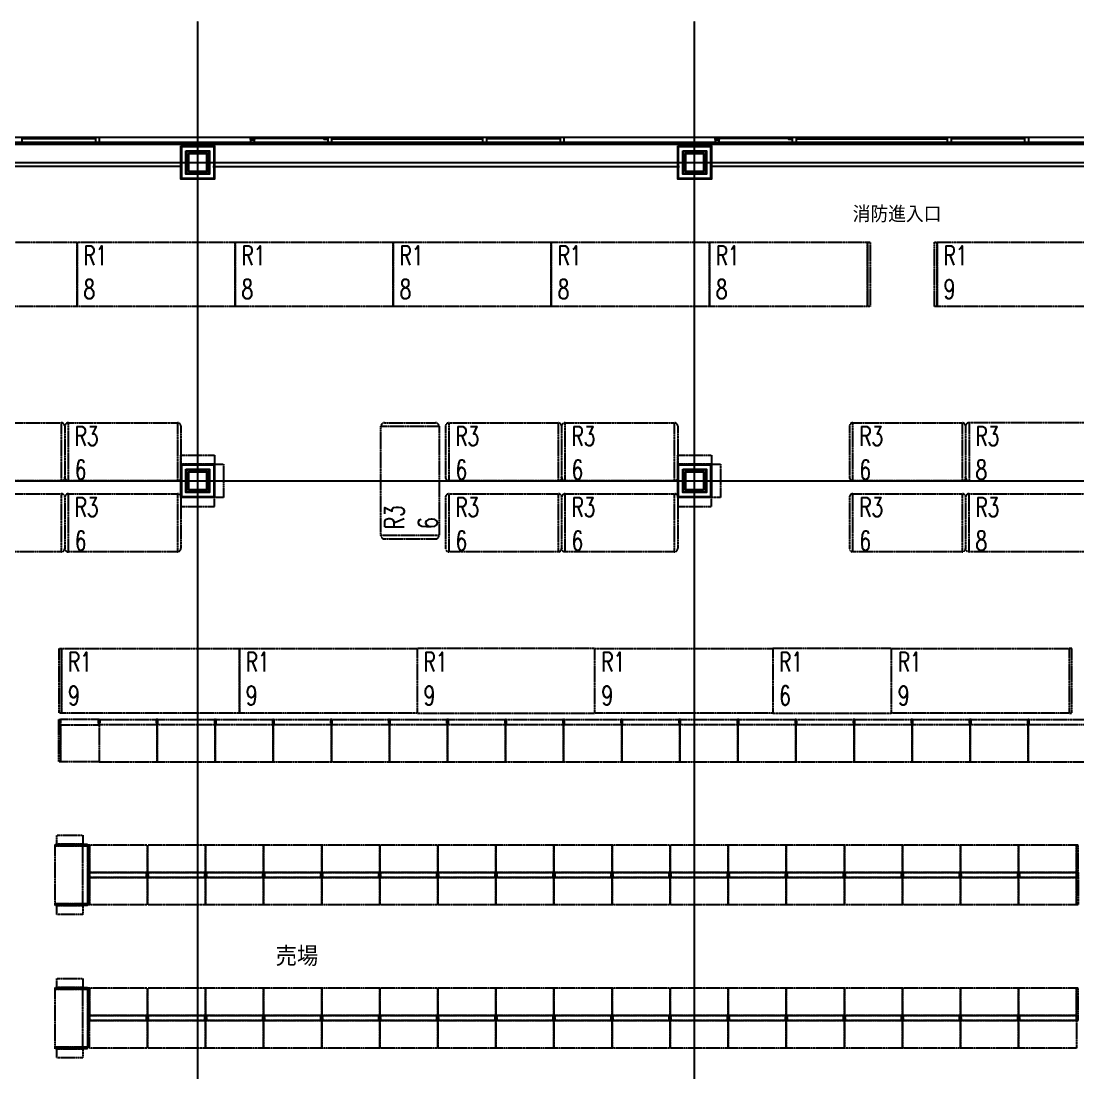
# Model space of a CAD drawing. Header units: millimetres. Extents: x 0 to 84100, y 0 to 59400.
# Drawn here: x 43178 to 59555, y 30149 to 46450 of the extents above; entities that cross this region are included whole.
import ezdxf
from ezdxf.enums import TextEntityAlignment as Align

# ---------------------------------------------------------------- set-up
doc = ezdxf.new("R2010")
doc.units = ezdxf.units.MM
doc.header["$LTSCALE"] = 0.2
doc.linetypes.add('CENTER', pattern=[50.8, 31.75, -6.35, 6.35, -6.35])
doc.linetypes.add('HIDDEN', pattern=[9.525, 6.35, -3.175])
doc.layers.get('Defpoints').update_dxf_attribs({"color": 5})
for name, color, linetype in [('A_什器', 9, 'HIDDEN'), ('A_室名', 8, 'Continuous'), ('A_建築', 8, 'Continuous')]:
    doc.layers.add(name, color=color, linetype=linetype)
doc.layers.add('A_通芯', color=8, linetype='CENTER', plot=False)
doc.styles.get("Standard").update_dxf_attribs({"font": 'simplex.shx', "width": 0.8, "bigfont": 'extfont2.shx'})

msp = doc.modelspace()

# ---------------------------------------------------------------- linework, layer by layer
at = {"layer": 'A_什器'}
for p, q in [((43854.78, 40170), (43854.78, 39380)), ((43854.78, 40170), (43854.78, 39380)), ((45654.78, 40170), (45654.78, 39380)), ((48809.78, 40225), (49599.78, 40225)), ((49754.78, 40170), (49754.78, 39380)), ((51554.78, 40170), (51554.78, 39380)), ((51554.78, 40170), (51554.78, 39380)), ((53354.78, 40170), (53354.78, 39380)), ((56014.8, 40170), (56014.8, 39380)), ((57814.8, 40170), (57814.8, 39380)), ((57814.8, 40170), (57814.8, 39380)), ((43854.78, 39070), (43854.78, 38280)), ((43854.78, 39070), (43854.78, 38280)), ((45654.78, 39070), (45654.78, 38280)), ((49754.78, 39070), (49754.78, 38280)), ((51554.78, 39070), (51554.78, 38280)), ((51554.78, 39070), (51554.78, 38280)), ((53354.78, 39070), (53354.78, 38280)), ((56014.8, 39070), (56014.8, 38280)), ((57814.8, 39070), (57814.8, 38280)), ((57814.8, 39070), (57814.8, 38280)), ((48809.78, 38425), (49599.78, 38425))]:
    msp.add_line(p, q, dxfattribs=at)
for points in [[(41594.75, 43025.05), (44044.75, 43025.05), (44044.75, 42025.05), (41594.75, 42025.05)], [(44044.75, 43025.05), (46494.75, 43025.05), (46494.75, 42025.05), (44044.75, 42025.05)], [(46494.75, 43025.05), (48944.75, 43025.05), (48944.75, 42025.05), (46494.75, 42025.05)], [(48944.75, 43025.05), (51394.75, 43025.05), (51394.75, 42025.05), (48944.75, 42025.05)], [(51394.75, 43025.05), (53844.75, 43025.05), (53844.75, 42025.05), (51394.75, 42025.05)], [(53844.75, 43025.05), (56294.75, 43025.05), (56294.75, 42025.05), (53844.75, 42025.05)], [(56294.75, 43025.05), (56334.75, 43025.05), (56334.75, 42025.05), (56294.75, 42025.05)], [(57334.75, 43025.05), (57374.75, 43025.05), (57374.75, 42025.05), (57334.75, 42025.05)], [(57374.75, 43025.05), (60175.71, 43025.05), (60175.71, 42025.05), (57374.75, 42025.05)], [(42109.78, 40225), (43799.78, 40225), (43799.78, 39325), (42109.78, 39325)], [(43909.78, 40225), (45599.78, 40225), (45599.78, 39325), (43909.78, 39325)], [(48754.78, 38480), (48754.78, 40170), (49654.78, 40170), (49654.78, 38480)], [(49809.78, 40225), (51499.78, 40225), (51499.78, 39325), (49809.78, 39325)], [(51609.78, 40225), (53299.78, 40225), (53299.78, 39325), (51609.78, 39325)], [(56069.8, 40225), (57759.8, 40225), (57759.8, 39325), (56069.8, 39325)], [(57869.8, 39325), (60159.8, 39325), (60159.8, 40225), (57869.8, 40225)], [(45654.78, 39724.99), (46174.77, 39724.99), (46174.77, 39584.99), (45654.78, 39584.99)], [(53354.78, 39724.99), (53874.77, 39724.99), (53874.77, 39584.99), (53354.78, 39584.99)], [(46174.77, 39584.99), (46314.77, 39584.99), (46314.77, 39065), (46174.77, 39065)], [(54014.77, 39065), (53874.77, 39065), (53874.77, 39585), (54014.77, 39585)], [(42109.78, 39125), (43799.78, 39125), (43799.78, 38225), (42109.78, 38225)], [(43909.78, 39125), (45599.78, 39125), (45599.78, 38225), (43909.78, 38225)], [(46174.77, 39065), (45654.78, 39065), (45654.78, 38925), (46174.77, 38925)], [(49809.78, 39125), (51499.78, 39125), (51499.78, 38225), (49809.78, 38225)], [(51609.78, 39125), (53299.78, 39125), (53299.78, 38225), (51609.78, 38225)], [(53874.77, 39065), (53354.78, 39065), (53354.78, 38925), (53874.77, 38925)], [(57759.8, 38225), (56069.8, 38225), (56069.8, 39125), (57759.8, 39125)], [(57869.8, 39125), (60159.8, 39125), (60159.8, 38225), (57869.8, 38225)], [(43765.75, 36725.1), (43805.75, 36725.1), (43805.75, 35725.1), (43765.75, 35725.1)], [(43805.75, 36725.1), (46560.75, 36725.1), (46560.75, 35725.1), (43805.75, 35725.1)], [(46560.75, 36725.1), (49315.75, 36725.1), (49315.75, 35725.1), (46560.75, 35725.1)], [(49315.75, 35725.1), (52070.75, 35725.1), (52070.75, 36725.1), (49315.75, 36725.1)], [(52070.75, 36725.1), (54825.75, 36725.1), (54825.75, 35725.1), (52070.75, 35725.1)], [(54825.75, 35725.1), (56665.75, 35725.1), (56665.75, 36725.1), (54825.75, 36725.1)], [(56665.75, 36725.1), (59420.75, 36725.1), (59420.75, 35725.1), (56665.75, 35725.1)], [(59420.75, 35725.1), (59460.75, 35725.1), (59460.75, 36725.1), (59420.75, 36725.1)], [(43785.75, 34971.1), (43760.75, 34971.1), (43760.75, 35625.1), (43785.75, 35625.1)], [(43785.75, 35545.1), (43772.75, 35545.1), (43772.75, 35625.1), (43785.75, 35625.1)], [(44385.75, 35625.1), (43785.75, 35625.1), (43785.75, 35545.1), (44385.75, 35545.1)], [(44385.75, 34971.1), (43785.75, 34971.1), (43785.75, 35545.1), (44385.75, 35545.1)], [(44372.75, 35545.1), (44385.75, 35545.1), (44385.75, 35625.1), (44372.75, 35625.1)], [(44398.75, 35545.1), (44385.75, 35545.1), (44385.75, 35625.1), (44398.75, 35625.1)], [(44385.75, 35625.1), (45285.75, 35625.1), (45285.75, 35545.1), (44385.75, 35545.1)], [(44385.75, 34971.1), (45285.75, 34971.1), (45285.75, 35545.1), (44385.75, 35545.1)], [(45272.75, 35545.1), (45285.75, 35545.1), (45285.75, 35625.1), (45272.75, 35625.1)], [(45285.75, 35545.1), (45298.75, 35545.1), (45298.75, 35625.1), (45285.75, 35625.1)], [(45285.75, 35625.1), (46185.75, 35625.1), (46185.75, 35545.1), (45285.75, 35545.1)], [(45285.75, 34971.1), (46185.75, 34971.1), (46185.75, 35545.1), (45285.75, 35545.1)], [(46172.75, 35545.1), (46185.75, 35545.1), (46185.75, 35625.1), (46172.75, 35625.1)], [(46185.75, 35545.1), (46198.75, 35545.1), (46198.75, 35625.1), (46185.75, 35625.1)], [(46185.75, 35625.1), (47085.75, 35625.1), (47085.75, 35545.1), (46185.75, 35545.1)], [(46185.75, 34971.1), (47085.75, 34971.1), (47085.75, 35545.1), (46185.75, 35545.1)], [(47072.75, 35545.1), (47085.75, 35545.1), (47085.75, 35625.1), (47072.75, 35625.1)], [(47085.75, 35545.1), (47098.75, 35545.1), (47098.75, 35625.1), (47085.75, 35625.1)], [(47085.75, 35625.1), (47985.75, 35625.1), (47985.75, 35545.1), (47085.75, 35545.1)], [(47085.75, 34971.1), (47985.75, 34971.1), (47985.75, 35545.1), (47085.75, 35545.1)], [(47972.75, 35545.1), (47985.75, 35545.1), (47985.75, 35625.1), (47972.75, 35625.1)], [(47985.75, 35545.1), (47998.75, 35545.1), (47998.75, 35625.1), (47985.75, 35625.1)], [(47985.75, 35625.1), (48885.75, 35625.1), (48885.75, 35545.1), (47985.75, 35545.1)], [(47985.75, 34971.1), (48885.75, 34971.1), (48885.75, 35545.1), (47985.75, 35545.1)], [(48872.75, 35545.1), (48885.75, 35545.1), (48885.75, 35625.1), (48872.75, 35625.1)], [(48885.75, 35545.1), (48898.75, 35545.1), (48898.75, 35625.1), (48885.75, 35625.1)], [(48885.75, 35625.1), (49785.75, 35625.1), (49785.75, 35545.1), (48885.75, 35545.1)], [(48885.75, 34971.1), (49785.75, 34971.1), (49785.75, 35545.1), (48885.75, 35545.1)], [(49772.75, 35545.1), (49785.75, 35545.1), (49785.75, 35625.1), (49772.75, 35625.1)], [(49785.75, 35545.1), (49798.75, 35545.1), (49798.75, 35625.1), (49785.75, 35625.1)], [(49785.75, 35625.1), (50685.75, 35625.1), (50685.75, 35545.1), (49785.75, 35545.1)], [(49785.75, 34971.1), (50685.75, 34971.1), (50685.75, 35545.1), (49785.75, 35545.1)], [(50672.75, 35545.1), (50685.75, 35545.1), (50685.75, 35625.1), (50672.75, 35625.1)], [(50685.75, 35545.1), (50698.75, 35545.1), (50698.75, 35625.1), (50685.75, 35625.1)], [(50685.75, 35625.1), (51585.75, 35625.1), (51585.75, 35545.1), (50685.75, 35545.1)], [(50685.75, 34971.1), (51585.75, 34971.1), (51585.75, 35545.1), (50685.75, 35545.1)], [(51572.75, 35545.1), (51585.75, 35545.1), (51585.75, 35625.1), (51572.75, 35625.1)], [(51585.75, 35545.1), (51598.75, 35545.1), (51598.75, 35625.1), (51585.75, 35625.1)], [(51585.75, 35625.1), (52485.75, 35625.1), (52485.75, 35545.1), (51585.75, 35545.1)], [(51585.75, 34971.1), (52485.75, 34971.1), (52485.75, 35545.1), (51585.75, 35545.1)], [(52472.75, 35545.1), (52485.75, 35545.1), (52485.75, 35625.1), (52472.75, 35625.1)], [(52485.75, 35545.1), (52498.75, 35545.1), (52498.75, 35625.1), (52485.75, 35625.1)], [(52485.75, 35625.1), (53385.75, 35625.1), (53385.75, 35545.1), (52485.75, 35545.1)], [(52485.75, 34971.1), (53385.75, 34971.1), (53385.75, 35545.1), (52485.75, 35545.1)], [(53372.75, 35545.1), (53385.75, 35545.1), (53385.75, 35625.1), (53372.75, 35625.1)], [(53385.75, 35545.1), (53398.75, 35545.1), (53398.75, 35625.1), (53385.75, 35625.1)], [(53385.75, 35625.1), (54285.75, 35625.1), (54285.75, 35545.1), (53385.75, 35545.1)], [(53385.75, 34971.1), (54285.75, 34971.1), (54285.75, 35545.1), (53385.75, 35545.1)], [(54272.75, 35545.1), (54285.75, 35545.1), (54285.75, 35625.1), (54272.75, 35625.1)], [(54285.75, 35545.1), (54298.75, 35545.1), (54298.75, 35625.1), (54285.75, 35625.1)], [(54285.75, 35625.1), (55185.75, 35625.1), (55185.75, 35545.1), (54285.75, 35545.1)], [(54285.75, 34971.1), (55185.75, 34971.1), (55185.75, 35545.1), (54285.75, 35545.1)], [(55172.75, 35545.1), (55185.75, 35545.1), (55185.75, 35625.1), (55172.75, 35625.1)], [(55185.75, 35545.1), (55198.75, 35545.1), (55198.75, 35625.1), (55185.75, 35625.1)], [(55185.75, 35625.1), (56085.75, 35625.1), (56085.75, 35545.1), (55185.75, 35545.1)], [(55185.75, 34971.1), (56085.75, 34971.1), (56085.75, 35545.1), (55185.75, 35545.1)], [(56072.75, 35545.1), (56085.75, 35545.1), (56085.75, 35625.1), (56072.75, 35625.1)], [(56085.75, 35545.1), (56098.75, 35545.1), (56098.75, 35625.1), (56085.75, 35625.1)], [(56085.75, 35625.1), (56985.75, 35625.1), (56985.75, 35545.1), (56085.75, 35545.1)], [(56085.75, 34971.1), (56985.75, 34971.1), (56985.75, 35545.1), (56085.75, 35545.1)], [(56972.75, 35545.1), (56985.75, 35545.1), (56985.75, 35625.1), (56972.75, 35625.1)], [(56985.75, 35545.1), (56998.75, 35545.1), (56998.75, 35625.1), (56985.75, 35625.1)], [(56985.75, 35625.1), (57885.75, 35625.1), (57885.75, 35545.1), (56985.75, 35545.1)], [(56985.75, 34971.1), (57885.75, 34971.1), (57885.75, 35545.1), (56985.75, 35545.1)], [(57872.75, 35545.1), (57885.75, 35545.1), (57885.75, 35625.1), (57872.75, 35625.1)], [(57885.75, 35545.1), (57898.75, 35545.1), (57898.75, 35625.1), (57885.75, 35625.1)], [(57885.75, 35625.1), (58785.75, 35625.1), (58785.75, 35545.1), (57885.75, 35545.1)], [(57885.75, 34971.1), (58785.75, 34971.1), (58785.75, 35545.1), (57885.75, 35545.1)], [(58772.75, 35545.1), (58785.75, 35545.1), (58785.75, 35625.1), (58772.75, 35625.1)], [(58785.75, 35545.1), (58798.75, 35545.1), (58798.75, 35625.1), (58785.75, 35625.1)], [(58785.75, 35625.1), (59685.75, 35625.1), (59685.75, 35545.1), (58785.75, 35545.1)], [(58785.75, 34971.1), (59685.75, 34971.1), (59685.75, 35545.1), (58785.75, 35545.1)], [(43732.28, 33831.67), (44132.28, 33831.67), (44132.28, 33691.67), (43732.28, 33691.67)], [(43706.75, 33691.67), (44210.75, 33691.67), (44210.75, 33666.67), (43706.75, 33666.67)], [(43706.75, 33666.67), (44210.75, 33666.67), (44210.75, 32766.67), (43706.75, 32766.67)], [(44210.75, 33679.17), (44130.75, 33679.17), (44130.75, 32753.67), (44210.75, 32753.67)], [(44235.75, 33680.67), (44210.75, 33680.67), (44210.75, 33176.67), (44235.75, 33176.67)], [(45135.75, 33680.67), (44235.75, 33680.67), (44235.75, 33256.67), (45135.75, 33256.67)], [(46035.75, 33680.67), (45135.75, 33680.67), (45135.75, 33256.67), (46035.75, 33256.67)], [(46935.75, 33680.67), (46035.75, 33680.67), (46035.75, 33256.67), (46935.75, 33256.67)], [(47835.75, 33680.67), (46935.75, 33680.67), (46935.75, 33256.67), (47835.75, 33256.67)], [(48735.75, 33680.67), (47835.75, 33680.67), (47835.75, 33256.67), (48735.75, 33256.67)], [(49635.75, 33680.67), (48735.75, 33680.67), (48735.75, 33256.67), (49635.75, 33256.67)], [(50535.75, 33680.67), (49635.75, 33680.67), (49635.75, 33256.67), (50535.75, 33256.67)], [(51435.75, 33680.67), (50535.75, 33680.67), (50535.75, 33256.67), (51435.75, 33256.67)], [(52335.75, 33680.67), (51435.75, 33680.67), (51435.75, 33256.67), (52335.75, 33256.67)], [(53235.75, 33680.67), (52335.75, 33680.67), (52335.75, 33256.67), (53235.75, 33256.67)], [(54135.75, 33680.67), (53235.75, 33680.67), (53235.75, 33256.67), (54135.75, 33256.67)], [(55035.75, 33680.67), (54135.75, 33680.67), (54135.75, 33256.67), (55035.75, 33256.67)], [(55935.75, 33680.67), (55035.75, 33680.67), (55035.75, 33256.67), (55935.75, 33256.67)], [(56835.75, 33680.67), (55935.75, 33680.67), (55935.75, 33256.67), (56835.75, 33256.67)], [(57735.75, 33680.67), (56835.75, 33680.67), (56835.75, 33256.67), (57735.75, 33256.67)], [(58635.75, 33680.67), (57735.75, 33680.67), (57735.75, 33256.67), (58635.75, 33256.67)], [(59535.75, 33680.67), (58635.75, 33680.67), (58635.75, 33256.67), (59535.75, 33256.67)], [(59560.75, 33680.67), (59535.75, 33680.67), (59535.75, 33176.67), (59560.75, 33176.67)], [(44235.75, 32752.67), (44210.75, 32752.67), (44210.75, 33256.67), (44235.75, 33256.67)], [(44235.75, 33176.67), (44222.75, 33176.67), (44222.75, 33256.67), (44235.75, 33256.67)], [(44235.75, 33256.67), (44222.75, 33256.67), (44222.75, 33176.67), (44235.75, 33176.67)], [(45135.75, 33256.67), (44235.75, 33256.67), (44235.75, 33176.67), (45135.75, 33176.67)], [(45135.75, 33176.67), (44235.75, 33176.67), (44235.75, 33256.67), (45135.75, 33256.67)], [(45135.75, 33176.67), (45122.75, 33176.67), (45122.75, 33256.67), (45135.75, 33256.67)], [(45135.75, 33256.67), (45122.75, 33256.67), (45122.75, 33176.67), (45135.75, 33176.67)], [(45135.75, 33176.67), (45148.75, 33176.67), (45148.75, 33256.67), (45135.75, 33256.67)], [(45135.75, 33256.67), (45148.75, 33256.67), (45148.75, 33176.67), (45135.75, 33176.67)], [(46035.75, 33256.67), (45135.75, 33256.67), (45135.75, 33176.67), (46035.75, 33176.67)], [(46035.75, 33176.67), (45135.75, 33176.67), (45135.75, 33256.67), (46035.75, 33256.67)], [(46035.75, 33176.67), (46022.75, 33176.67), (46022.75, 33256.67), (46035.75, 33256.67)], [(46035.75, 33256.67), (46022.75, 33256.67), (46022.75, 33176.67), (46035.75, 33176.67)], [(46935.75, 33256.67), (46035.75, 33256.67), (46035.75, 33176.67), (46935.75, 33176.67)], [(46048.75, 33176.67), (46035.75, 33176.67), (46035.75, 33256.67), (46048.75, 33256.67)], [(46935.75, 33176.67), (46035.75, 33176.67), (46035.75, 33256.67), (46935.75, 33256.67)], [(46048.75, 33256.67), (46035.75, 33256.67), (46035.75, 33176.67), (46048.75, 33176.67)], [(46935.75, 33176.67), (46922.75, 33176.67), (46922.75, 33256.67), (46935.75, 33256.67)], [(46935.75, 33256.67), (46922.75, 33256.67), (46922.75, 33176.67), (46935.75, 33176.67)], [(47835.75, 33256.67), (46935.75, 33256.67), (46935.75, 33176.67), (47835.75, 33176.67)], [(46948.75, 33176.67), (46935.75, 33176.67), (46935.75, 33256.67), (46948.75, 33256.67)], [(47835.75, 33176.67), (46935.75, 33176.67), (46935.75, 33256.67), (47835.75, 33256.67)], [(46948.75, 33256.67), (46935.75, 33256.67), (46935.75, 33176.67), (46948.75, 33176.67)], [(47835.75, 33176.67), (47822.75, 33176.67), (47822.75, 33256.67), (47835.75, 33256.67)], [(47835.75, 33256.67), (47822.75, 33256.67), (47822.75, 33176.67), (47835.75, 33176.67)], [(47848.75, 33176.67), (47835.75, 33176.67), (47835.75, 33256.67), (47848.75, 33256.67)], [(47848.75, 33256.67), (47835.75, 33256.67), (47835.75, 33176.67), (47848.75, 33176.67)], [(48735.75, 33256.67), (47835.75, 33256.67), (47835.75, 33176.67), (48735.75, 33176.67)], [(48735.75, 33176.67), (47835.75, 33176.67), (47835.75, 33256.67), (48735.75, 33256.67)], [(48735.75, 33176.67), (48722.75, 33176.67), (48722.75, 33256.67), (48735.75, 33256.67)], [(48735.75, 33256.67), (48722.75, 33256.67), (48722.75, 33176.67), (48735.75, 33176.67)], [(49635.75, 33256.67), (48735.75, 33256.67), (48735.75, 33176.67), (49635.75, 33176.67)], [(48748.75, 33176.67), (48735.75, 33176.67), (48735.75, 33256.67), (48748.75, 33256.67)], [(49635.75, 33176.67), (48735.75, 33176.67), (48735.75, 33256.67), (49635.75, 33256.67)], [(48748.75, 33256.67), (48735.75, 33256.67), (48735.75, 33176.67), (48748.75, 33176.67)], [(49635.75, 33176.67), (49622.75, 33176.67), (49622.75, 33256.67), (49635.75, 33256.67)], [(49635.75, 33256.67), (49622.75, 33256.67), (49622.75, 33176.67), (49635.75, 33176.67)], [(50535.75, 33256.67), (49635.75, 33256.67), (49635.75, 33176.67), (50535.75, 33176.67)], [(49648.75, 33176.67), (49635.75, 33176.67), (49635.75, 33256.67), (49648.75, 33256.67)], [(50535.75, 33176.67), (49635.75, 33176.67), (49635.75, 33256.67), (50535.75, 33256.67)], [(49648.75, 33256.67), (49635.75, 33256.67), (49635.75, 33176.67), (49648.75, 33176.67)], [(50535.75, 33176.67), (50522.75, 33176.67), (50522.75, 33256.67), (50535.75, 33256.67)], [(50535.75, 33256.67), (50522.75, 33256.67), (50522.75, 33176.67), (50535.75, 33176.67)], [(50548.75, 33176.67), (50535.75, 33176.67), (50535.75, 33256.67), (50548.75, 33256.67)], [(50548.75, 33256.67), (50535.75, 33256.67), (50535.75, 33176.67), (50548.75, 33176.67)], [(51435.75, 33256.67), (50535.75, 33256.67), (50535.75, 33176.67), (51435.75, 33176.67)], [(51435.75, 33176.67), (50535.75, 33176.67), (50535.75, 33256.67), (51435.75, 33256.67)], [(51435.75, 33176.67), (51422.75, 33176.67), (51422.75, 33256.67), (51435.75, 33256.67)], [(51435.75, 33256.67), (51422.75, 33256.67), (51422.75, 33176.67), (51435.75, 33176.67)], [(52335.75, 33256.67), (51435.75, 33256.67), (51435.75, 33176.67), (52335.75, 33176.67)], [(51448.75, 33176.67), (51435.75, 33176.67), (51435.75, 33256.67), (51448.75, 33256.67)], [(52335.75, 33176.67), (51435.75, 33176.67), (51435.75, 33256.67), (52335.75, 33256.67)], [(51448.75, 33256.67), (51435.75, 33256.67), (51435.75, 33176.67), (51448.75, 33176.67)], [(52335.75, 33176.67), (52322.75, 33176.67), (52322.75, 33256.67), (52335.75, 33256.67)], [(52335.75, 33256.67), (52322.75, 33256.67), (52322.75, 33176.67), (52335.75, 33176.67)], [(53235.75, 33256.67), (52335.75, 33256.67), (52335.75, 33176.67), (53235.75, 33176.67)], [(52348.75, 33176.67), (52335.75, 33176.67), (52335.75, 33256.67), (52348.75, 33256.67)], [(53235.75, 33176.67), (52335.75, 33176.67), (52335.75, 33256.67), (53235.75, 33256.67)], [(52348.75, 33256.67), (52335.75, 33256.67), (52335.75, 33176.67), (52348.75, 33176.67)], [(53235.75, 33176.67), (53222.75, 33176.67), (53222.75, 33256.67), (53235.75, 33256.67)], [(53235.75, 33256.67), (53222.75, 33256.67), (53222.75, 33176.67), (53235.75, 33176.67)], [(53248.75, 33176.67), (53235.75, 33176.67), (53235.75, 33256.67), (53248.75, 33256.67)], [(53248.75, 33256.67), (53235.75, 33256.67), (53235.75, 33176.67), (53248.75, 33176.67)], [(54135.75, 33256.67), (53235.75, 33256.67), (53235.75, 33176.67), (54135.75, 33176.67)], [(54135.75, 33176.67), (53235.75, 33176.67), (53235.75, 33256.67), (54135.75, 33256.67)], [(54135.75, 33176.67), (54122.75, 33176.67), (54122.75, 33256.67), (54135.75, 33256.67)], [(54135.75, 33256.67), (54122.75, 33256.67), (54122.75, 33176.67), (54135.75, 33176.67)], [(55035.75, 33256.67), (54135.75, 33256.67), (54135.75, 33176.67), (55035.75, 33176.67)], [(54148.75, 33176.67), (54135.75, 33176.67), (54135.75, 33256.67), (54148.75, 33256.67)], [(55035.75, 33176.67), (54135.75, 33176.67), (54135.75, 33256.67), (55035.75, 33256.67)], [(54148.75, 33256.67), (54135.75, 33256.67), (54135.75, 33176.67), (54148.75, 33176.67)], [(55035.75, 33176.67), (55022.75, 33176.67), (55022.75, 33256.67), (55035.75, 33256.67)], [(55035.75, 33256.67), (55022.75, 33256.67), (55022.75, 33176.67), (55035.75, 33176.67)], [(55935.75, 33256.67), (55035.75, 33256.67), (55035.75, 33176.67), (55935.75, 33176.67)], [(55048.75, 33176.67), (55035.75, 33176.67), (55035.75, 33256.67), (55048.75, 33256.67)], [(55935.75, 33176.67), (55035.75, 33176.67), (55035.75, 33256.67), (55935.75, 33256.67)], [(55048.75, 33256.67), (55035.75, 33256.67), (55035.75, 33176.67), (55048.75, 33176.67)], [(55935.75, 33176.67), (55922.75, 33176.67), (55922.75, 33256.67), (55935.75, 33256.67)], [(55935.75, 33256.67), (55922.75, 33256.67), (55922.75, 33176.67), (55935.75, 33176.67)], [(55948.75, 33176.67), (55935.75, 33176.67), (55935.75, 33256.67), (55948.75, 33256.67)], [(55948.75, 33256.67), (55935.75, 33256.67), (55935.75, 33176.67), (55948.75, 33176.67)], [(56835.75, 33256.67), (55935.75, 33256.67), (55935.75, 33176.67), (56835.75, 33176.67)], [(56835.75, 33176.67), (55935.75, 33176.67), (55935.75, 33256.67), (56835.75, 33256.67)], [(56835.75, 33176.67), (56822.75, 33176.67), (56822.75, 33256.67), (56835.75, 33256.67)], [(56835.75, 33256.67), (56822.75, 33256.67), (56822.75, 33176.67), (56835.75, 33176.67)], [(57735.75, 33256.67), (56835.75, 33256.67), (56835.75, 33176.67), (57735.75, 33176.67)], [(56848.75, 33176.67), (56835.75, 33176.67), (56835.75, 33256.67), (56848.75, 33256.67)], [(57735.75, 33176.67), (56835.75, 33176.67), (56835.75, 33256.67), (57735.75, 33256.67)], [(56848.75, 33256.67), (56835.75, 33256.67), (56835.75, 33176.67), (56848.75, 33176.67)], [(57735.75, 33176.67), (57722.75, 33176.67), (57722.75, 33256.67), (57735.75, 33256.67)], [(57735.75, 33256.67), (57722.75, 33256.67), (57722.75, 33176.67), (57735.75, 33176.67)], [(58635.75, 33256.67), (57735.75, 33256.67), (57735.75, 33176.67), (58635.75, 33176.67)], [(57748.75, 33176.67), (57735.75, 33176.67), (57735.75, 33256.67), (57748.75, 33256.67)], [(58635.75, 33176.67), (57735.75, 33176.67), (57735.75, 33256.67), (58635.75, 33256.67)], [(57748.75, 33256.67), (57735.75, 33256.67), (57735.75, 33176.67), (57748.75, 33176.67)], [(58635.75, 33176.67), (58622.75, 33176.67), (58622.75, 33256.67), (58635.75, 33256.67)], [(58635.75, 33256.67), (58622.75, 33256.67), (58622.75, 33176.67), (58635.75, 33176.67)], [(58648.75, 33176.67), (58635.75, 33176.67), (58635.75, 33256.67), (58648.75, 33256.67)], [(58648.75, 33256.67), (58635.75, 33256.67), (58635.75, 33176.67), (58648.75, 33176.67)], [(59535.75, 33256.67), (58635.75, 33256.67), (58635.75, 33176.67), (59535.75, 33176.67)], [(59535.75, 33176.67), (58635.75, 33176.67), (58635.75, 33256.67), (59535.75, 33256.67)], [(59548.75, 33176.67), (59535.75, 33176.67), (59535.75, 33256.67), (59548.75, 33256.67)], [(59548.75, 33256.67), (59535.75, 33256.67), (59535.75, 33176.67), (59548.75, 33176.67)], [(59560.75, 32752.67), (59535.75, 32752.67), (59535.75, 33256.67), (59560.75, 33256.67)], [(45135.75, 32752.67), (44235.75, 32752.67), (44235.75, 33176.67), (45135.75, 33176.67)], [(46035.75, 32752.67), (45135.75, 32752.67), (45135.75, 33176.67), (46035.75, 33176.67)], [(46935.75, 32752.67), (46035.75, 32752.67), (46035.75, 33176.67), (46935.75, 33176.67)], [(47835.75, 32752.67), (46935.75, 32752.67), (46935.75, 33176.67), (47835.75, 33176.67)], [(48735.75, 32752.67), (47835.75, 32752.67), (47835.75, 33176.67), (48735.75, 33176.67)], [(49635.75, 32752.67), (48735.75, 32752.67), (48735.75, 33176.67), (49635.75, 33176.67)], [(50535.75, 32752.67), (49635.75, 32752.67), (49635.75, 33176.67), (50535.75, 33176.67)], [(51435.75, 32752.67), (50535.75, 32752.67), (50535.75, 33176.67), (51435.75, 33176.67)], [(52335.75, 32752.67), (51435.75, 32752.67), (51435.75, 33176.67), (52335.75, 33176.67)], [(53235.75, 32752.67), (52335.75, 32752.67), (52335.75, 33176.67), (53235.75, 33176.67)], [(54135.75, 32752.67), (53235.75, 32752.67), (53235.75, 33176.67), (54135.75, 33176.67)], [(55035.75, 32752.67), (54135.75, 32752.67), (54135.75, 33176.67), (55035.75, 33176.67)], [(55935.75, 32752.67), (55035.75, 32752.67), (55035.75, 33176.67), (55935.75, 33176.67)], [(56835.75, 32752.67), (55935.75, 32752.67), (55935.75, 33176.67), (56835.75, 33176.67)], [(57735.75, 32752.67), (56835.75, 32752.67), (56835.75, 33176.67), (57735.75, 33176.67)], [(58635.75, 32752.67), (57735.75, 32752.67), (57735.75, 33176.67), (58635.75, 33176.67)], [(59535.75, 32752.67), (58635.75, 32752.67), (58635.75, 33176.67), (59535.75, 33176.67)], [(44210.75, 32741.67), (43706.75, 32741.67), (43706.75, 32766.67), (44210.75, 32766.67)], [(43732.28, 32741.67), (44132.28, 32741.67), (44132.28, 32601.67), (43732.28, 32601.67)], [(43732.28, 31613.34), (44132.28, 31613.34), (44132.28, 31473.34), (43732.28, 31473.34)], [(43706.75, 31473.34), (44210.75, 31473.34), (44210.75, 31448.34), (43706.75, 31448.34)], [(43706.75, 31448.34), (44210.75, 31448.34), (44210.75, 30548.34), (43706.75, 30548.34)], [(44210.75, 31460.84), (44130.75, 31460.84), (44130.75, 30535.34), (44210.75, 30535.34)], [(44235.75, 31462.34), (44210.75, 31462.34), (44210.75, 30958.34), (44235.75, 30958.34)], [(45135.75, 31462.34), (44235.75, 31462.34), (44235.75, 31038.34), (45135.75, 31038.34)], [(46035.75, 31462.34), (45135.75, 31462.34), (45135.75, 31038.34), (46035.75, 31038.34)], [(46935.75, 31462.34), (46035.75, 31462.34), (46035.75, 31038.34), (46935.75, 31038.34)], [(47835.75, 31462.34), (46935.75, 31462.34), (46935.75, 31038.34), (47835.75, 31038.34)], [(48735.75, 31462.34), (47835.75, 31462.34), (47835.75, 31038.34), (48735.75, 31038.34)], [(49635.75, 31462.34), (48735.75, 31462.34), (48735.75, 31038.34), (49635.75, 31038.34)], [(50535.75, 31462.34), (49635.75, 31462.34), (49635.75, 31038.34), (50535.75, 31038.34)], [(51435.75, 31462.34), (50535.75, 31462.34), (50535.75, 31038.34), (51435.75, 31038.34)], [(52335.75, 31462.34), (51435.75, 31462.34), (51435.75, 31038.34), (52335.75, 31038.34)], [(53235.75, 31462.34), (52335.75, 31462.34), (52335.75, 31038.34), (53235.75, 31038.34)], [(54135.75, 31462.34), (53235.75, 31462.34), (53235.75, 31038.34), (54135.75, 31038.34)], [(55035.75, 31462.34), (54135.75, 31462.34), (54135.75, 31038.34), (55035.75, 31038.34)], [(55935.75, 31462.34), (55035.75, 31462.34), (55035.75, 31038.34), (55935.75, 31038.34)], [(56835.75, 31462.34), (55935.75, 31462.34), (55935.75, 31038.34), (56835.75, 31038.34)], [(57735.75, 31462.34), (56835.75, 31462.34), (56835.75, 31038.34), (57735.75, 31038.34)], [(58635.75, 31462.34), (57735.75, 31462.34), (57735.75, 31038.34), (58635.75, 31038.34)], [(59535.75, 31462.34), (58635.75, 31462.34), (58635.75, 31038.34), (59535.75, 31038.34)], [(59560.75, 31462.34), (59535.75, 31462.34), (59535.75, 30958.34), (59560.75, 30958.34)], [(44235.75, 30958.34), (44222.75, 30958.34), (44222.75, 31038.34), (44235.75, 31038.34)], [(44235.75, 31038.34), (44222.75, 31038.34), (44222.75, 30958.34), (44235.75, 30958.34)], [(45135.75, 31038.34), (44235.75, 31038.34), (44235.75, 30958.34), (45135.75, 30958.34)], [(45135.75, 30958.34), (44235.75, 30958.34), (44235.75, 31038.34), (45135.75, 31038.34)], [(45135.75, 30534.34), (44235.75, 30534.34), (44235.75, 30958.34), (45135.75, 30958.34)], [(45135.75, 30958.34), (45122.75, 30958.34), (45122.75, 31038.34), (45135.75, 31038.34)], [(45135.75, 31038.34), (45122.75, 31038.34), (45122.75, 30958.34), (45135.75, 30958.34)], [(45135.75, 30958.34), (45148.75, 30958.34), (45148.75, 31038.34), (45135.75, 31038.34)], [(45135.75, 31038.34), (45148.75, 31038.34), (45148.75, 30958.34), (45135.75, 30958.34)], [(46035.75, 31038.34), (45135.75, 31038.34), (45135.75, 30958.34), (46035.75, 30958.34)], [(46035.75, 30958.34), (45135.75, 30958.34), (45135.75, 31038.34), (46035.75, 31038.34)], [(46035.75, 30534.34), (45135.75, 30534.34), (45135.75, 30958.34), (46035.75, 30958.34)], [(46035.75, 30958.34), (46022.75, 30958.34), (46022.75, 31038.34), (46035.75, 31038.34)], [(46035.75, 31038.34), (46022.75, 31038.34), (46022.75, 30958.34), (46035.75, 30958.34)], [(46935.75, 31038.34), (46035.75, 31038.34), (46035.75, 30958.34), (46935.75, 30958.34)], [(46048.75, 30958.34), (46035.75, 30958.34), (46035.75, 31038.34), (46048.75, 31038.34)], [(46935.75, 30958.34), (46035.75, 30958.34), (46035.75, 31038.34), (46935.75, 31038.34)], [(46048.75, 31038.34), (46035.75, 31038.34), (46035.75, 30958.34), (46048.75, 30958.34)], [(46935.75, 30534.34), (46035.75, 30534.34), (46035.75, 30958.34), (46935.75, 30958.34)], [(46935.75, 30958.34), (46922.75, 30958.34), (46922.75, 31038.34), (46935.75, 31038.34)], [(46935.75, 31038.34), (46922.75, 31038.34), (46922.75, 30958.34), (46935.75, 30958.34)], [(47835.75, 31038.34), (46935.75, 31038.34), (46935.75, 30958.34), (47835.75, 30958.34)], [(46948.75, 30958.34), (46935.75, 30958.34), (46935.75, 31038.34), (46948.75, 31038.34)], [(47835.75, 30958.34), (46935.75, 30958.34), (46935.75, 31038.34), (47835.75, 31038.34)], [(46948.75, 31038.34), (46935.75, 31038.34), (46935.75, 30958.34), (46948.75, 30958.34)], [(47835.75, 30534.34), (46935.75, 30534.34), (46935.75, 30958.34), (47835.75, 30958.34)], [(47835.75, 30958.34), (47822.75, 30958.34), (47822.75, 31038.34), (47835.75, 31038.34)], [(47835.75, 31038.34), (47822.75, 31038.34), (47822.75, 30958.34), (47835.75, 30958.34)], [(47848.75, 30958.34), (47835.75, 30958.34), (47835.75, 31038.34), (47848.75, 31038.34)], [(47848.75, 31038.34), (47835.75, 31038.34), (47835.75, 30958.34), (47848.75, 30958.34)], [(48735.75, 31038.34), (47835.75, 31038.34), (47835.75, 30958.34), (48735.75, 30958.34)], [(48735.75, 30958.34), (47835.75, 30958.34), (47835.75, 31038.34), (48735.75, 31038.34)], [(48735.75, 30534.34), (47835.75, 30534.34), (47835.75, 30958.34), (48735.75, 30958.34)], [(48735.75, 30958.34), (48722.75, 30958.34), (48722.75, 31038.34), (48735.75, 31038.34)], [(48735.75, 31038.34), (48722.75, 31038.34), (48722.75, 30958.34), (48735.75, 30958.34)], [(49635.75, 31038.34), (48735.75, 31038.34), (48735.75, 30958.34), (49635.75, 30958.34)], [(48748.75, 30958.34), (48735.75, 30958.34), (48735.75, 31038.34), (48748.75, 31038.34)], [(49635.75, 30958.34), (48735.75, 30958.34), (48735.75, 31038.34), (49635.75, 31038.34)], [(48748.75, 31038.34), (48735.75, 31038.34), (48735.75, 30958.34), (48748.75, 30958.34)], [(49635.75, 30534.34), (48735.75, 30534.34), (48735.75, 30958.34), (49635.75, 30958.34)], [(49635.75, 30958.34), (49622.75, 30958.34), (49622.75, 31038.34), (49635.75, 31038.34)], [(49635.75, 31038.34), (49622.75, 31038.34), (49622.75, 30958.34), (49635.75, 30958.34)], [(50535.75, 31038.34), (49635.75, 31038.34), (49635.75, 30958.34), (50535.75, 30958.34)], [(49648.75, 30958.34), (49635.75, 30958.34), (49635.75, 31038.34), (49648.75, 31038.34)], [(50535.75, 30958.34), (49635.75, 30958.34), (49635.75, 31038.34), (50535.75, 31038.34)], [(49648.75, 31038.34), (49635.75, 31038.34), (49635.75, 30958.34), (49648.75, 30958.34)], [(50535.75, 30534.34), (49635.75, 30534.34), (49635.75, 30958.34), (50535.75, 30958.34)], [(50535.75, 30958.34), (50522.75, 30958.34), (50522.75, 31038.34), (50535.75, 31038.34)], [(50535.75, 31038.34), (50522.75, 31038.34), (50522.75, 30958.34), (50535.75, 30958.34)], [(50548.75, 30958.34), (50535.75, 30958.34), (50535.75, 31038.34), (50548.75, 31038.34)], [(50548.75, 31038.34), (50535.75, 31038.34), (50535.75, 30958.34), (50548.75, 30958.34)], [(51435.75, 31038.34), (50535.75, 31038.34), (50535.75, 30958.34), (51435.75, 30958.34)], [(51435.75, 30958.34), (50535.75, 30958.34), (50535.75, 31038.34), (51435.75, 31038.34)], [(51435.75, 30534.34), (50535.75, 30534.34), (50535.75, 30958.34), (51435.75, 30958.34)], [(51435.75, 30958.34), (51422.75, 30958.34), (51422.75, 31038.34), (51435.75, 31038.34)], [(51435.75, 31038.34), (51422.75, 31038.34), (51422.75, 30958.34), (51435.75, 30958.34)], [(52335.75, 31038.34), (51435.75, 31038.34), (51435.75, 30958.34), (52335.75, 30958.34)], [(51448.75, 30958.34), (51435.75, 30958.34), (51435.75, 31038.34), (51448.75, 31038.34)], [(52335.75, 30958.34), (51435.75, 30958.34), (51435.75, 31038.34), (52335.75, 31038.34)], [(51448.75, 31038.34), (51435.75, 31038.34), (51435.75, 30958.34), (51448.75, 30958.34)], [(52335.75, 30534.34), (51435.75, 30534.34), (51435.75, 30958.34), (52335.75, 30958.34)], [(52335.75, 30958.34), (52322.75, 30958.34), (52322.75, 31038.34), (52335.75, 31038.34)], [(52335.75, 31038.34), (52322.75, 31038.34), (52322.75, 30958.34), (52335.75, 30958.34)], [(53235.75, 31038.34), (52335.75, 31038.34), (52335.75, 30958.34), (53235.75, 30958.34)], [(52348.75, 30958.34), (52335.75, 30958.34), (52335.75, 31038.34), (52348.75, 31038.34)], [(53235.75, 30958.34), (52335.75, 30958.34), (52335.75, 31038.34), (53235.75, 31038.34)], [(52348.75, 31038.34), (52335.75, 31038.34), (52335.75, 30958.34), (52348.75, 30958.34)], [(53235.75, 30534.34), (52335.75, 30534.34), (52335.75, 30958.34), (53235.75, 30958.34)], [(53235.75, 30958.34), (53222.75, 30958.34), (53222.75, 31038.34), (53235.75, 31038.34)], [(53235.75, 31038.34), (53222.75, 31038.34), (53222.75, 30958.34), (53235.75, 30958.34)], [(53248.75, 30958.34), (53235.75, 30958.34), (53235.75, 31038.34), (53248.75, 31038.34)], [(53248.75, 31038.34), (53235.75, 31038.34), (53235.75, 30958.34), (53248.75, 30958.34)], [(54135.75, 31038.34), (53235.75, 31038.34), (53235.75, 30958.34), (54135.75, 30958.34)], [(54135.75, 30958.34), (53235.75, 30958.34), (53235.75, 31038.34), (54135.75, 31038.34)], [(54135.75, 30534.34), (53235.75, 30534.34), (53235.75, 30958.34), (54135.75, 30958.34)], [(54135.75, 30958.34), (54122.75, 30958.34), (54122.75, 31038.34), (54135.75, 31038.34)], [(54135.75, 31038.34), (54122.75, 31038.34), (54122.75, 30958.34), (54135.75, 30958.34)], [(55035.75, 31038.34), (54135.75, 31038.34), (54135.75, 30958.34), (55035.75, 30958.34)], [(54148.75, 30958.34), (54135.75, 30958.34), (54135.75, 31038.34), (54148.75, 31038.34)], [(55035.75, 30958.34), (54135.75, 30958.34), (54135.75, 31038.34), (55035.75, 31038.34)], [(54148.75, 31038.34), (54135.75, 31038.34), (54135.75, 30958.34), (54148.75, 30958.34)], [(55035.75, 30534.34), (54135.75, 30534.34), (54135.75, 30958.34), (55035.75, 30958.34)], [(55035.75, 30958.34), (55022.75, 30958.34), (55022.75, 31038.34), (55035.75, 31038.34)], [(55035.75, 31038.34), (55022.75, 31038.34), (55022.75, 30958.34), (55035.75, 30958.34)], [(55935.75, 31038.34), (55035.75, 31038.34), (55035.75, 30958.34), (55935.75, 30958.34)], [(55048.75, 30958.34), (55035.75, 30958.34), (55035.75, 31038.34), (55048.75, 31038.34)], [(55935.75, 30958.34), (55035.75, 30958.34), (55035.75, 31038.34), (55935.75, 31038.34)], [(55048.75, 31038.34), (55035.75, 31038.34), (55035.75, 30958.34), (55048.75, 30958.34)], [(55935.75, 30534.34), (55035.75, 30534.34), (55035.75, 30958.34), (55935.75, 30958.34)], [(55935.75, 30958.34), (55922.75, 30958.34), (55922.75, 31038.34), (55935.75, 31038.34)], [(55935.75, 31038.34), (55922.75, 31038.34), (55922.75, 30958.34), (55935.75, 30958.34)], [(55948.75, 30958.34), (55935.75, 30958.34), (55935.75, 31038.34), (55948.75, 31038.34)], [(55948.75, 31038.34), (55935.75, 31038.34), (55935.75, 30958.34), (55948.75, 30958.34)], [(56835.75, 31038.34), (55935.75, 31038.34), (55935.75, 30958.34), (56835.75, 30958.34)], [(56835.75, 30958.34), (55935.75, 30958.34), (55935.75, 31038.34), (56835.75, 31038.34)], [(56835.75, 30534.34), (55935.75, 30534.34), (55935.75, 30958.34), (56835.75, 30958.34)], [(56835.75, 30958.34), (56822.75, 30958.34), (56822.75, 31038.34), (56835.75, 31038.34)], [(56835.75, 31038.34), (56822.75, 31038.34), (56822.75, 30958.34), (56835.75, 30958.34)], [(57735.75, 31038.34), (56835.75, 31038.34), (56835.75, 30958.34), (57735.75, 30958.34)], [(56848.75, 30958.34), (56835.75, 30958.34), (56835.75, 31038.34), (56848.75, 31038.34)], [(57735.75, 30958.34), (56835.75, 30958.34), (56835.75, 31038.34), (57735.75, 31038.34)], [(56848.75, 31038.34), (56835.75, 31038.34), (56835.75, 30958.34), (56848.75, 30958.34)], [(57735.75, 30534.34), (56835.75, 30534.34), (56835.75, 30958.34), (57735.75, 30958.34)], [(57735.75, 30958.34), (57722.75, 30958.34), (57722.75, 31038.34), (57735.75, 31038.34)], [(57735.75, 31038.34), (57722.75, 31038.34), (57722.75, 30958.34), (57735.75, 30958.34)], [(58635.75, 31038.34), (57735.75, 31038.34), (57735.75, 30958.34), (58635.75, 30958.34)], [(57748.75, 30958.34), (57735.75, 30958.34), (57735.75, 31038.34), (57748.75, 31038.34)], [(58635.75, 30958.34), (57735.75, 30958.34), (57735.75, 31038.34), (58635.75, 31038.34)], [(57748.75, 31038.34), (57735.75, 31038.34), (57735.75, 30958.34), (57748.75, 30958.34)], [(58635.75, 30534.34), (57735.75, 30534.34), (57735.75, 30958.34), (58635.75, 30958.34)], [(58635.75, 30958.34), (58622.75, 30958.34), (58622.75, 31038.34), (58635.75, 31038.34)], [(58635.75, 31038.34), (58622.75, 31038.34), (58622.75, 30958.34), (58635.75, 30958.34)], [(58648.75, 30958.34), (58635.75, 30958.34), (58635.75, 31038.34), (58648.75, 31038.34)], [(58648.75, 31038.34), (58635.75, 31038.34), (58635.75, 30958.34), (58648.75, 30958.34)], [(59535.75, 31038.34), (58635.75, 31038.34), (58635.75, 30958.34), (59535.75, 30958.34)], [(59535.75, 30958.34), (58635.75, 30958.34), (58635.75, 31038.34), (59535.75, 31038.34)], [(59535.75, 30534.34), (58635.75, 30534.34), (58635.75, 30958.34), (59535.75, 30958.34)], [(59548.75, 30958.34), (59535.75, 30958.34), (59535.75, 31038.34), (59548.75, 31038.34)], [(59548.75, 31038.34), (59535.75, 31038.34), (59535.75, 30958.34), (59548.75, 30958.34)], [(44210.75, 30523.34), (43706.75, 30523.34), (43706.75, 30548.34), (44210.75, 30548.34)], [(43732.28, 30523.34), (44132.28, 30523.34), (44132.28, 30383.34), (43732.28, 30383.34)]]:
    msp.add_lwpolyline(points, close=True, dxfattribs=at)
for centre, start, end in [((43799.78, 40170), 0, 90), ((43909.78, 40170), 90, 180), ((45599.78, 40170), 0, 90), ((48809.78, 40170), 90, 180), ((49599.78, 40170), 0, 90), ((49809.78, 40170), 90, 180), ((51499.78, 40170), 0, 90), ((51609.78, 40170), 90, 180), ((53299.78, 40170), 0, 90), ((56069.8, 40170), 90, 180), ((57759.8, 40170), 0, 90), ((57869.8, 40170), 90, 180), ((43799.78, 39380), 270, 0), ((43909.78, 39380), 180, 270), ((45599.78, 39380), 270, 0), ((49809.78, 39380), 180, 270), ((51499.78, 39380), 270, 0), ((51609.78, 39380), 180, 270), ((53299.78, 39380), 270, 0), ((56069.8, 39380), 180, 270), ((57759.8, 39380), 270, 0), ((57869.8, 39380), 180, 270), ((43799.78, 39070), 0, 90), ((43909.78, 39070), 90, 180), ((45599.78, 39070), 0, 90), ((49809.78, 39070), 90, 180), ((51499.78, 39070), 0, 90), ((51609.78, 39070), 90, 180), ((53299.78, 39070), 0, 90), ((56069.8, 39070), 90, 180), ((57759.8, 39070), 0, 90), ((57869.8, 39070), 90, 180), ((48809.78, 38480), 180, 270), ((49599.78, 38480), 270, 0), ((43799.78, 38280), 270, 0), ((43909.78, 38280), 180, 270), ((45599.78, 38280), 270, 0), ((49809.78, 38280), 180, 270), ((51499.78, 38280), 270, 0), ((51609.78, 38280), 180, 270), ((53299.78, 38280), 270, 0), ((56069.8, 38280), 180, 270), ((57759.8, 38280), 270, 0), ((57869.8, 38280), 180, 270)]:
    msp.add_arc(centre, 55, start, end, dxfattribs=at)
at = {"layer": 'A_建築', "linetype": 'Continuous'}
for points in [[(28734.8, 44645), (28734.8, 44545), (63899.8, 44545), (63899.8, 44645), (15694.8, 44645), (15694.8, 39700), (15794.8, 39700), (15794.8, 44050)], [(43194.8, 44545), (43194.8, 44645)], [(44334.8, 44625), (43194.8, 44625)], [(44334.8, 44545), (44334.8, 44645)], [(44394.8, 44545), (44394.8, 44645)], [(46734.8, 44565), (44394.8, 44565)], [(46794.8, 44645), (46794.8, 44615), (46734.8, 44615), (46734.8, 44645)], [(46794.8, 44545), (46794.8, 44605), (46734.8, 44605), (46734.8, 44545)], [(47874.8, 44630), (46794.8, 44630)], [(47934.8, 44615), (47874.8, 44615), (47874.8, 44645)], [(47934.8, 44545), (47934.8, 44645)], [(47994.8, 44545), (47994.8, 44645)], [(47994.8, 44625), (50334.8, 44625)], [(50334.8, 44545), (50334.8, 44645)], [(50394.8, 44545), (50394.8, 44645)], [(51534.8, 44625), (50394.8, 44625)], [(51534.8, 44545), (51534.8, 44645)], [(51594.8, 44545), (51594.8, 44645)], [(53934.8, 44565), (51594.8, 44565)], [(53994.8, 44645), (53994.8, 44615), (53934.8, 44615), (53934.8, 44645)], [(53994.8, 44545), (53994.8, 44605), (53934.8, 44605), (53934.8, 44545)], [(55074.8, 44630), (53994.8, 44630)], [(55134.8, 44615), (55074.8, 44615), (55074.8, 44645)], [(55134.8, 44545), (55134.8, 44645)], [(55194.8, 44545), (55194.8, 44645)], [(55194.8, 44625), (57534.8, 44625)], [(57534.8, 44545), (57534.8, 44645)], [(57594.8, 44545), (57594.8, 44645)], [(58734.8, 44625), (57594.8, 44625)], [(58734.8, 44545), (58734.8, 44645)], [(58794.8, 44545), (58794.8, 44645)], [(61134.8, 44555), (58794.8, 44555)], [(45679.8, 44195), (35949.8, 44195)], [(46149.8, 44195), (53379.8, 44195)], [(63514.8, 44195), (53849.8, 44195)]]:
    msp.add_lwpolyline(points, dxfattribs=at)
at = {"layer": 'A_建築'}
for points in [[(45654.8, 44520), (46174.8, 44520), (46174.8, 44000), (45654.8, 44000)], [(45667.3, 44507.5), (46162.3, 44507.5), (46162.3, 44012.5), (45667.3, 44012.5)], [(45732.3, 44442.5), (46097.3, 44442.5), (46097.3, 44077.5), (45732.3, 44077.5)], [(45764.8, 44435), (46064.8, 44435), (46089.8, 44410), (46089.8, 44110), (46064.8, 44085), (45764.8, 44085), (45739.8, 44110), (45739.8, 44410)], [(53354.8, 44520), (53874.8, 44520), (53874.8, 44000), (53354.8, 44000)], [(53367.3, 44507.5), (53862.3, 44507.5), (53862.3, 44012.5), (53367.3, 44012.5)], [(53432.3, 44442.5), (53797.3, 44442.5), (53797.3, 44077.5), (53432.3, 44077.5)], [(53464.8, 44435), (53764.8, 44435), (53789.8, 44410), (53789.8, 44110), (53764.8, 44085), (53464.8, 44085), (53439.8, 44110), (53439.8, 44410)], [(45654.8, 39585), (46174.8, 39585), (46174.8, 39065), (45654.8, 39065)], [(45667.3, 39572.5), (46162.3, 39572.5), (46162.3, 39077.5), (45667.3, 39077.5)], [(45732.3, 39507.5), (46097.3, 39507.5), (46097.3, 39142.5), (45732.3, 39142.5)], [(45764.8, 39500), (46064.8, 39500), (46089.8, 39475), (46089.8, 39175), (46064.8, 39150), (45764.8, 39150), (45739.8, 39175), (45739.8, 39475)], [(53354.8, 39585), (53874.8, 39585), (53874.8, 39065), (53354.8, 39065)], [(53367.3, 39572.5), (53862.3, 39572.5), (53862.3, 39077.5), (53367.3, 39077.5)], [(53432.3, 39507.5), (53797.3, 39507.5), (53797.3, 39142.5), (53432.3, 39142.5)], [(53464.8, 39500), (53764.8, 39500), (53789.8, 39475), (53789.8, 39175), (53764.8, 39150), (53464.8, 39150), (53439.8, 39175), (53439.8, 39475)]]:
    msp.add_lwpolyline(points, close=True, dxfattribs=at)
at = {"layer": 'A_建築', "linetype": 'Continuous'}
for points in [[(46047.8, 44110), (45781.8, 44110), (45764.8, 44127), (45764.8, 44393), (45781.8, 44410), (46047.8, 44410), (46064.8, 44393), (46064.8, 44127)], [(46047.8, 44122), (45781.8, 44122), (45776.8, 44127), (45776.8, 44393), (45781.8, 44398), (46047.8, 44398), (46052.8, 44393), (46052.8, 44127)], [(53747.8, 44110), (53481.8, 44110), (53464.8, 44127), (53464.8, 44393), (53481.8, 44410), (53747.8, 44410), (53764.8, 44393), (53764.8, 44127)], [(53747.8, 44122), (53481.8, 44122), (53476.8, 44127), (53476.8, 44393), (53481.8, 44398), (53747.8, 44398), (53752.8, 44393), (53752.8, 44127)], [(46047.8, 39175), (45781.8, 39175), (45764.8, 39192), (45764.8, 39458), (45781.8, 39475), (46047.8, 39475), (46064.8, 39458), (46064.8, 39192)], [(53747.8, 39175), (53481.8, 39175), (53464.8, 39192), (53464.8, 39458), (53481.8, 39475), (53747.8, 39475), (53764.8, 39458), (53764.8, 39192)], [(46047.8, 39187), (45781.8, 39187), (45776.8, 39192), (45776.8, 39458), (45781.8, 39463), (46047.8, 39463), (46052.8, 39458), (46052.8, 39192)], [(53747.8, 39187), (53481.8, 39187), (53476.8, 39192), (53476.8, 39458), (53481.8, 39463), (53747.8, 39463), (53752.8, 39458), (53752.8, 39192)]]:
    msp.add_lwpolyline(points, close=True, dxfattribs=at)
at = {"layer": 'A_建築', "linetype": 'Continuous', "lineweight": -3}
for p in [(45764.8, 44435), (53464.8, 44435), (46047.8, 44122), (46047.8, 44110), (53747.8, 44122), (53747.8, 44110)]:
    msp.add_point(p, dxfattribs=at)
at = {"layer": 'A_通芯'}
for p, q in [((45914.8, 14565.35), (45914.8, 46450.31)), ((53614.8, 14565.35), (53614.8, 46450.31)), ((12033.21, 44575), (67639.77, 44575)), ((14337.61, 44260), (67639.77, 44260)), ((12033.21, 39325), (67639.77, 39325))]:
    msp.add_line(p, q, dxfattribs=at)

# ---------------------------------------------------------------- texts
at = {"layer": 'A_室名'}
msp.add_text('消防進入口', height=250, dxfattribs=at).set_placement((56065.45, 43332.49))
msp.add_text('売場', height=300, dxfattribs=at).set_placement((47123.72, 32105.27), align=Align.TOP_LEFT)
at = {"layer": 'Defpoints', "width": 0.7}
for s, p in [('R1', (44142.3, 42667.66)), ('R1', (46592.3, 42667.85)), ('R1', (49042.3, 42667.66)), ('R1', (51492.3, 42667.66)), ('R1', (53942.3, 42667.66)), ('R1', (57472.3, 42667.85)), ('8', (44144.42, 42147)), ('8', (46594.42, 42147.19)), ('8', (49044.42, 42147)), ('8', (51494.42, 42147)), ('8', (53944.42, 42147)), ('9', (57474.42, 42147.19)), ('R3', (44007.34, 39867.61)), ('R3', (49907.34, 39867.61)), ('R3', (51707.34, 39867.61)), ('R3', (56167.36, 39867.61)), ('R3', (57967.36, 39867.61)), ('6', (44009.46, 39346.94)), ('6', (49909.46, 39346.94)), ('6', (51709.46, 39346.94)), ('6', (56169.47, 39346.94)), ('8', (57969.47, 39346.94)), ('R3', (44007.39, 38767.61)), ('R3', (49907.39, 38767.61)), ('R3', (51707.39, 38767.61)), ('R3', (56167.41, 38767.61)), ('R3', (57967.35, 38767.61)), ('6', (44009.51, 38246.94)), ('6', (49909.51, 38246.94)), ('6', (51709.51, 38246.94)), ('6', (56169.53, 38246.94)), ('8', (57969.47, 38246.94)), ('R1', (43903.3, 36367.8)), ('R1', (46658.3, 36367.8)), ('R1', (49413.3, 36367.8)), ('R1', (52168.3, 36367.8)), ('R1', (54923.3, 36367.8)), ('R1', (56763.3, 36367.8)), ('9', (43905.42, 35847.14)), ('9', (46660.42, 35847.14)), ('9', (49415.42, 35847.14)), ('9', (52170.42, 35847.14)), ('6', (54925.42, 35847.14)), ('9', (56765.42, 35847.14))]:
    msp.add_text(s, height=300, dxfattribs=at).set_placement(p)
for s, p in [('R3', (49111.98, 38577.55)), ('6', (49632.64, 38579.67))]:
    msp.add_text(s, height=300, rotation=90, dxfattribs=at).set_placement(p)

doc.saveas('drawing.dxf')
